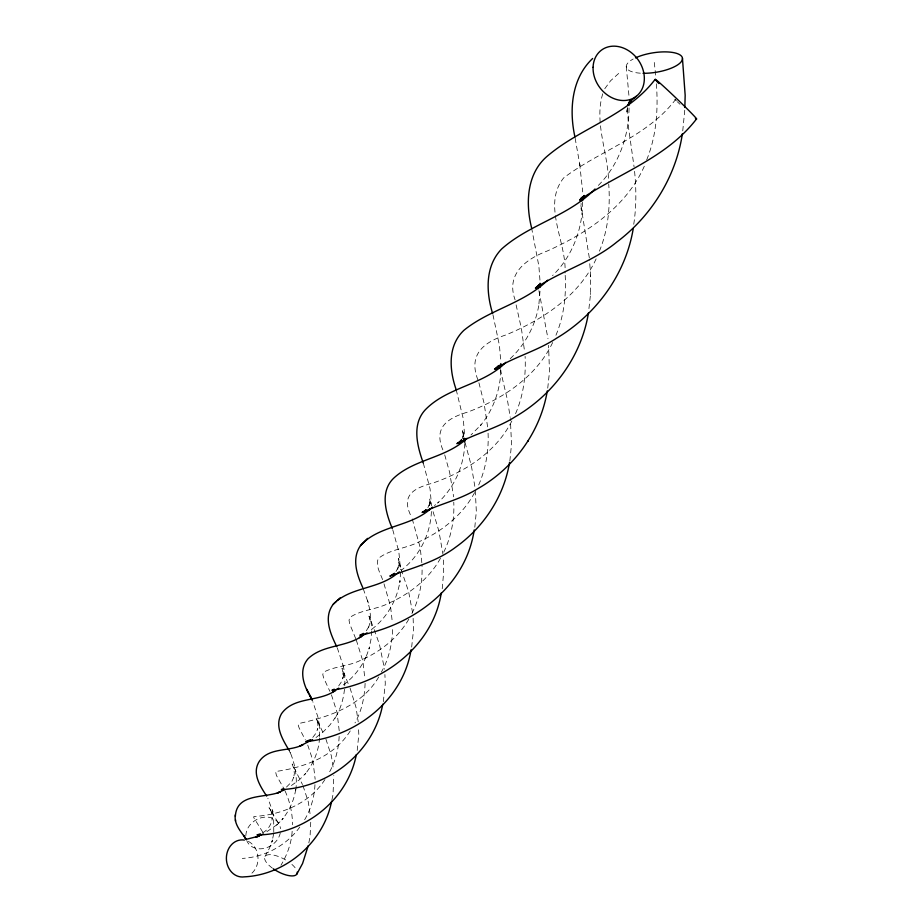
<?xml version="1.0" encoding="UTF-8"?>
<svg xmlns="http://www.w3.org/2000/svg" width="923" height="923" viewBox="0 0 923 923"><rect width="100%" height="100%" fill="white"/><g stroke="black" fill="none" stroke-linecap="round" stroke-linejoin="round"><path stroke-width="0.69" stroke-dasharray="4.62 3.46" d="M627.502 108.856L628.609 128.262L634.066 166.786M582.655 201.975C582.598 229.192 572.272 256.617 552.519 275.642M588.932 308.628L590.489 294.541L590.639 275.042L589.416 259.259M590.616 276.888L590.639 275.042M590.489 294.541L590.512 293.295M629.048 107.991C628.921 136.604 618.456 165.563 597.908 185.858M684.762 110.183L682.743 130.881M273.773 832.269L273.646 817.074L272.077 809.079L272.943 811.94L267.889 798.337M292.164 831.265C291.449 843.322 287.134 854.94 280.961 865.232M295.798 790.18C297.529 776.358 294.772 762.294 289.003 749.707M314.951 784.665C314.466 797.114 310.774 809.425 304.417 820.155M319.543 737.927C318.77 751.426 313.174 764.406 304.59 774.778L305.744 773.312L299.502 779.693L289.303 787.042M319.635 736.612L319.393 723.447L319.543 726.009L318.031 717.379L312.816 701.653M339.145 736.381C338.672 749.464 335.153 762.502 328.507 773.82M365.104 683.343C364.608 697.027 361.747 710.872 354.997 722.894M371.657 630.917L371 639.385L368.935 649.042L369.454 647.623L365.577 658.307L366.062 656.968C360.916 667.975 353.186 677.782 343.333 684.935M392.656 629.613C392.067 644.358 388.814 659.253 381.372 672.094M400.64 572.214L399.786 582.517L400.005 580.936C397.155 600.123 386.783 618.11 371.184 629.728M431.399 511.515C430.522 534.163 419.457 556.223 401.482 570.114M442.221 588.77L443.698 571.799L443.305 557.031M464.765 443.605C464.038 466.046 454.162 487.875 437.606 503.058L438.794 502.077L434.491 505.596M474.814 527.252L476.326 511.4L475.23 489.248M500.924 370.435C500.151 390.371 493.263 410.054 480.479 425.468L481.102 424.753L471.007 434.964M509.842 461.027L511.527 444.275L510.361 418.673M547.743 388.156L549.473 371.796L548.585 345.34M633.743 224.301C636.582 205.725 636.328 186.792 634.228 168.159M627.502 107.495L626.555 113.471L627.478 108.222M273.693 833.654L272.008 841.868L272.423 840.022L269.562 847.995L265.028 856.463M295.706 789.43C294.033 800.622 289.095 811.167 281.873 819.866L283.223 818.493L275.7 826.131L277.235 824.585L264.589 833.215M308.824 842.861L310.059 836.676L310.763 821.597M331.911 799.86L333.018 794.645L333.814 775.551M357.201 750.491L358.816 734.443L358.482 727.451M383.31 701.653L385.283 683.828L384.903 674.54M411.67 647.069L413.516 629.728L413.089 617.152M478.702 484.979C485.856 468.376 489.017 450.182 488.013 432.137M515.565 413.642C523.376 395.655 526.041 375.857 525.095 356.359M555.934 335.268C563.988 316.139 566.399 295.025 565.13 274.419M599.408 251.171C608.107 230.092 610.357 206.81 608.73 184.208M646.7 159.852C656.565 135.75 658.307 109.11 656.357 83.37M602.731 93.788C593.847 123.059 608.395 153.172 608.626 182.846M462.181 438.829L464.396 433.441L462.942 437.087L463.577 431.376L463.45 436.141L462.481 430.729L463.611 437.121M427.868 507.673L430.291 502.539L429.114 505.608L430.049 500.093L430.13 504.2L429.541 498.87L430.833 504.512M644.3 166.244C626.002 207.306 586.843 233.288 547.143 251.044C525.579 259.213 505.689 274.258 515.115 299.894M596.143 258.867C578.836 296.168 542.655 319.773 505.792 334.98C482.325 342.652 467.615 355.759 478.564 381.464M552.669 342.491C536.309 376.976 502.539 398.955 467.823 412.05C446.132 418.407 432.656 428.56 443.905 452.166M511.85 420.969C496.136 452.108 464.984 471.988 432.829 483.087C412.731 488.382 400.328 495.824 411.808 517.63M474.618 492.582C463.011 514.411 442.855 530.667 420.68 540.982C407.331 548.574 390.267 548.897 378.245 558.53C375.188 566.722 381.43 574.717 383.507 582.471M440.479 558.265C429.31 578.409 410.481 593.489 389.633 602.777C377.149 609.618 361.562 609.515 349.84 617.429L349.032 620.221L349.713 623.96L355.77 638.785M443.721 552.219C451.278 536.771 454.566 519.291 453.77 502.124M408.797 619.218C397.998 637.805 380.426 651.811 360.789 660.199C349.044 666.325 334.807 666.025 323.385 672.302L322.785 674.609L323.627 677.851L329.892 691.362M411.9 613.426C419.538 598.623 422.78 581.628 421.973 565.014M396.013 571.452L398.632 566.584L397.686 569.156L398.886 563.838L398.621 558.392L400.34 567.103L398.724 562.465L408.577 591.458L412.685 613.184M366.362 630.709L369.154 626.106L368.404 628.24L369.858 623.106L369.892 617.799L370.354 621.006L368.992 616.079L373.169 626.959M338.683 685.904L341.625 681.543L343.333 676.571L342.745 678.37L343.068 673.202L343.656 675.959L342.006 668.137L348.49 684.416M604.761 88.746L610.611 80.739L618.848 73.286M378.718 677.032C361.874 705.841 329.13 716.998 298.683 723.54L298.267 725.42L299.248 728.224L305.351 739.911M350.244 730.947C334.103 756.722 304.094 767.578 275.55 771.513L276.404 775.412L284.515 789.707M324.954 779.543C309.528 803.483 281.307 814.974 253.86 816.497L253.767 817.663L263.182 832.858M299.79 827.066C286.615 845.387 264.82 857.155 242.299 858.402M312.793 737.431L315.874 733.324L317.777 728.57L317.35 730.024L317.939 724.993L317.189 719.998L317.927 722.501L315.954 718.059L323.915 734.362M675.878 99.142C647.254 136.939 600.054 150.334 563.676 177.897C541.732 205.344 566.941 242.068 565.014 273.035M510.2 358.712C525.464 344.348 535.64 325.011 538.974 304.325L538.824 305.086L540.128 289.753M315.989 737.546L323.304 731.801L329.823 725.109L335.372 717.552L334.576 718.925C344.798 702.657 347.025 682.409 342.894 663.845L343.46 666.764L337.31 647.888M286.476 787.077L291.714 781.781L293.802 777.235L293.526 778.389L294.356 773.509L293.883 768.605L292.164 764.013L302.513 784.585M262.64 832.811C268.12 829.95 271.616 824.193 272.343 818.124L272.17 819.047L271.973 814.236L270.543 809.679L271.535 811.582L269.031 807.706L279.473 824.862M288.691 749.695L290.48 753.26L289.499 750.884M285.034 790.919C289.949 801.51 292.383 813.128 292.591 824.77M356.29 640.031L362.889 661.145L364.908 679.063M302.986 785.75L308.259 801.741L310.451 816.359M307.74 745.08L312.874 760.379L315.158 779.3M374.196 629.578L379.445 644.369L384.545 669.221M363.247 588.816L368.508 603.538L367.458 600.238L369.835 609.711L371.773 629.498M325.9 739.069L331.426 756.041L333.515 770.059M384.003 583.821L390.533 606.296L392.402 622.967M331.438 694.834L337.057 712.383L339.214 730.831M350.048 688.027L356.036 707.41L358.216 721.844M392.736 529.744L398.817 551.562L400.547 569.618M412.223 518.876L420.184 547.466L421.938 563.618M433.083 511.677L438.91 531.129L442.959 554.296M423.334 463.184L430.072 488.936L431.56 505.908M444.724 454.877L449.639 472.368L453.643 496.839M456.181 389.644L463.242 418.604L464.777 437.064M465.03 442.452L471.468 466.288L475.068 487.852M478.91 382.757L484.114 403.328L487.967 429.345M492.951 314.789L499.458 345.525L500.82 362.162M516.107 304.89L521.414 328.611L524.668 352.078M500.254 369.431L507.385 399.728L510.223 417.311M531.556 227.739L538.87 266.112L540.093 281.919M538.905 290.653L547.985 338.66M575.144 138.219L579.956 165.494L579.494 162.344L582.713 191.903M589.312 257.829L580.844 205.044L581.328 210.421L581.063 203.441M626.267 66.525L629.186 98.3M654.28 62.464L655.976 77.924M248.368 841.395A18.564 15.818 88.8 0 1 251.875 873.204M640.377 73.182A28.417 9.841 -9.1 0 1 633.178 59.026M272.377 868.139A18.195 6.98 28.5 0 1 266.459 855.275A18.195 6.98 28.5 0 1 287.503 861.09M291.91 864.424A18.195 6.98 28.5 0 1 296.468 869.801M679.986 104.276A28.659 0.9 43.8 0 1 677.344 101.772M676.455 100.919A28.659 0.9 43.8 0 1 674.678 99.223M245.853 835.696A18.218 14.883 -31.9 0 1 262.455 817.466A18.218 14.883 -31.9 0 1 280.477 828.669M280.304 832.777A18.218 14.883 -31.9 0 1 264.693 848.283A18.218 14.883 -31.9 0 1 246.856 840.876"/><path stroke-width="1.38" d="M582.667 200.545L582.678 197.66M629.082 105.222L629.128 102.453M684.843 107.472L685.166 95.288L682.455 58.391M499.239 365.404L499.089 368.219L499.285 365.589M538.363 288.634L538.767 284.976M682.397 133.65C675.971 176.651 651.523 215.913 616.899 241.976C592.508 262.132 561.369 270.785 535.398 288.126L539.032 284.965M581.213 200.626L581.617 197.81M308.236 845.641L302.582 863.478L296.894 874.012M331.634 801.152C323.754 842.099 285.957 874.866 244.318 876.85A18.564 15.818 88.8 0 1 226.377 858.263A18.564 15.818 88.8 0 1 244.399 840.08M356.336 754.553C347.625 800.656 303.252 834.784 256.963 834.946L260.448 833.838M382.745 704.226C374.069 751.945 329.084 787.457 281.353 789.592L283.673 788.738M411.081 649.757C402.924 700.58 355.505 736.946 305.801 741.607L310.486 739.646M441.298 592.935C432.737 646.423 383.207 682.882 331.922 690.289L334.264 689.169M580.948 199.829L581.49 197.407M474.214 529.929C465.734 587.04 413.573 624.94 359.866 635.266L363.408 633.397M509.531 462.423C503.993 496.482 483.767 527.137 455.835 547.085C436.291 561.888 412.443 567.968 389.852 576.148L394.571 573.391L392.171 575.444L394.086 573.448M235.353 816.278C236.68 792.707 265.097 798.522 280.338 791.865L277.281 793.007L285.011 789.58M547.293 390.879C540.509 431.952 513.765 468.273 477.745 488.717C460.45 499.493 440.352 503.9 422.111 512.473L425.641 510.188M588.459 312.862C581.455 356.29 553.385 394.606 515.576 416.561C497.289 428.318 475.795 433.314 456.908 443.675L461.569 440.34L458.569 443.409L461.465 439.74M633.259 228.477C625.725 274.293 596.212 314.616 556.581 338.21C537.174 351.063 514.134 356.843 494.543 369.142L498.235 366.235M538.028 286.038L537.371 288.357L538.94 284.63M498.305 366.304L497.52 368.542L498.397 366.419M580.682 201.041L582.182 197.534M627.952 105.603L630.444 99.88M432.622 507.154L428.618 510.431L430.199 509.127C409.904 526.998 378.615 525.325 360.478 545.608C351.559 558.542 356.774 574.591 362.762 587.547M528.025 441.252L528.371 440.629M581.328 198.503L580.094 200.706L584.351 195.48L579.886 199.749C618.941 173.293 666.66 157.868 696.496 118.975M396.821 573.748C378.257 589.37 350.359 586.797 333.33 604.15C323.223 617.222 330.353 633.789 336.803 646.7M538.144 285.461L536.171 288.576L539.943 284.169M497.878 366.258L495.801 369.188L498.316 366.419M628.078 104.564L631.286 100.434M425.999 509.808L424.13 511.953L425.918 510.269M655.203 79.263C627.663 115.756 581.109 127.42 547.443 156.022C526.664 173.466 525.441 203.233 531.556 227.739M631.147 100.203L628.551 102.972L636.224 96.35M592.647 58.484C571.452 78.432 568.972 110.091 574.96 137.042M360.478 545.608L363.72 542.309M364.343 541.651L367.55 538.386M333.33 604.15L336.214 601.508M337.276 600.481L340.126 597.862M595.023 188.973C568.66 216.178 529.467 224.116 501.627 249.002C484.91 266.182 486.052 292.164 492.628 313.532M547.651 280.2C523.826 303.505 489.236 309.609 463.831 330.376C447.493 345.837 449.305 370.123 456.181 389.644M505.919 362.312C483.237 385.214 446.963 386.979 425.018 410.089C411.589 424.892 417.346 446.432 423.334 463.184M466.969 438.321C446.19 458.2 414.023 458.927 393.498 478.368C379.665 491.901 385.768 512.946 392.298 528.51M397.236 573.564L399.359 571.845M367.066 632.832L359.405 637.62L361.781 636.235C345.421 647.461 322.612 644.669 308.097 658.71C297.714 670.675 304.255 687.231 311.697 698.815L309.713 694.961L312.297 700.545M338.776 688.131L332.857 691.765L335.349 690.519C319.07 702.253 293.779 696.277 281.469 713.756C274.443 726.066 282.403 739.046 288.691 749.695M312.62 739.588L299.963 746.026L302.975 744.723C289.095 751.922 269.378 747.076 259.375 761.233C251.598 773.197 260.078 785.992 266.678 796.099M263.401 833.907L256.04 837.069L259.132 836.088L245.922 839.399M246.222 839.768L243.66 835.361L245.83 838.822C240.984 831.531 233.888 824.435 235.319 814.871M306.817 689.262L308.963 693.45M463.969 438.46L464.684 441.113M463.842 438.379L464.281 440.906M463.865 438.552L464.511 442.163M499.724 365.323L500.081 368.058M464.8 438.379L464.857 441.009M235.492 819.751L235.515 821.089M500.843 363.547L500.877 366.293M540.093 283.234L540.117 287.145M635.451 57.884A28.417 9.841 -9.1 0 1 672.325 52.403A28.417 9.841 -9.1 0 1 678.255 64.472A28.417 9.841 -9.1 0 1 643.031 73.286M297.229 872.131A18.195 6.98 28.5 0 1 289.718 875.754A18.195 6.98 28.5 0 1 273.312 868.808M658.895 83.566A28.659 0.9 43.8 0 1 673.052 95.184A28.659 0.9 43.8 0 1 695.4 118.236M593.074 67.31A28.925 23.675 53.6 0 0 630.778 99.315A28.925 23.675 53.6 0 0 632.243 53.384A28.925 23.675 53.6 0 0 593.074 67.31"/></g></svg>
